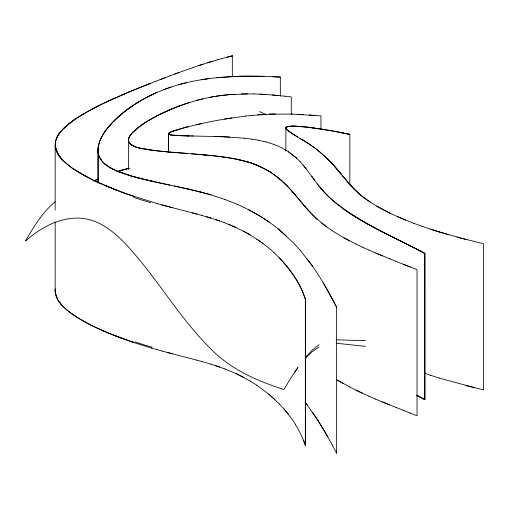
<?xml version="1.0" encoding="UTF-8"?>
<svg xmlns="http://www.w3.org/2000/svg" width="509" height="509" viewBox="0 0 509 509"><rect width="100%" height="100%" fill="white"/><g stroke="black" fill="none" stroke-linecap="round" stroke-linejoin="round"><path stroke-width="0.76" d="M97.925 150.95L98.25 146.681L99.389 142.234M61.78 130.489C51.759 139.078 54.291 154.469 64.478 161.728M57.88 299.871L55.411 293.858L55.169 289.653M128.44 169.465L128.567 139.033M55.424 288.921L55.169 291.842L56.817 297.867M55.226 143.57L55.576 141.381M97.976 182.184L97.944 148.838C98.504 144.066 100.095 139.428 102.602 135.324M128.427 139.568L128.898 137.933M98.25 146.681L98.714 144.48M128.459 141.101C128.185 137.678 130.457 134.802 132.652 132.455M128.656 138.486L130.1 135.585L132.066 133.097M285.905 127.6L285.829 151.09M99.331 142.227L101.342 137.653M56.187 139.186C60.259 129.7 69.084 123.35 77.349 117.694M286.637 129.458L285.803 128.071L286.204 127.193L288.851 126.366M129.082 137.354L129.75 136.189M100.241 139.956C104.86 129.68 112.864 121.486 121.301 114.239A177.902 102.71 0 0 1 133.053 105.471L142.889 99.465M102.551 135.318C107.469 127.231 114.073 120.264 121.346 114.258A177.857 102.684 0 0 1 133.091 105.49M59.967 132.652L57.18 137.004L55.551 141.381L55.169 145.765L55.144 210.071M297.918 367.498L290.773 378.104L283.933 389.519C258.998 381.527 234.14 370.966 214.83 352.769C186.116 325.805 165.527 291.816 140.796 261.441C124.26 241.622 104.402 217.559 76.089 218.081C56.944 218.539 39.492 228.662 25.45 241.018C33.734 226.887 42.349 212.285 55.201 201.78M294.361 372.633L297.918 367.587M104.052 132.983L105.668 130.622M130.546 134.98L131.01 134.363M305.037 357.91L312.208 350.109L319.098 344.739M107.463 128.262L111.516 123.541M305.037 358.711L312.208 351.668L319.098 347.023M61.735 130.476L66.106 126.181M132.607 132.442L140.586 125.723M132.041 133.091L139.638 126.417M168.893 133.186L168.562 133.784A1.279 0.738 0 0 0 168.619 134.064C173.264 136.31 179.073 135.127 184.042 135.795M133.231 131.793L133.905 131.131M63.778 128.319L74.244 119.8M113.749 121.18L118.667 116.536A177.317 102.373 0 0 1 136.259 103.41L139.542 101.412M168.975 133.11L168.511 133.784A1.203 0.694 0 0 0 168.67 134.052L169.847 134.656M134.656 130.489L135.4 129.82M136.132 129.127L145.746 122.23L152.846 118.063M168.931 133.091L169.293 132.868M68.562 124.024L74.199 119.78L87.656 111.471M169.026 133.014L169.421 132.785M286.3 127.097L286.179 127.186A2.221 1.285 0 0 0 285.803 127.702L285.797 128.198M140.541 125.704L141.566 125.029M141.521 125.01L145.771 122.236M142.533 124.311L144.632 122.917M77.304 117.674L84.068 113.532M145.727 122.217L157.962 115.301L174.88 107.673M136.253 103.41C155.9 90.876 178.417 83.451 201.329 79.741M80.607 115.594L99.16 105.382L124.61 93.841M169.656 132.588L170.012 132.435M174.078 130.749L170.534 132.149L168.619 133.479L168.823 134.23L170.324 134.802M142.851 99.446L146.312 97.594M169.809 132.505L170.184 132.346M152.808 118.037L157.994 115.327M87.637 111.458L103.238 103.41L115.874 97.575M91.385 109.429L99.198 105.401M146.274 97.569L153.33 94.076M155.366 116.676L160.659 113.971A184.99 106.801 0 0 1 171.921 108.843L183.768 104.345M170.146 132.321L170.553 132.162M170.33 132.232L170.954 131.971M286.586 126.926L292.72 126.117L306.297 127.053M149.773 95.781L156.899 92.434M107.367 101.431L128.987 91.989L155.13 81.561M286.204 127.193L287.56 126.595M170.922 131.952L184.277 127.689L201.259 123.636L196.722 124.667M93.713 180.988L98.453 178.926M120.207 95.686L129 92.002M93.771 180.988L97.944 179.213M128.968 91.976L137.799 88.401M137.767 88.375L142.189 86.645M142.157 86.619L150.868 83.222L146.516 84.895M174.848 107.647L180.79 105.408M155.099 81.535L160.138 79.627M165.069 77.731L160.125 79.614L169.93 75.886M172.373 131.379L173.48 130.966M169.898 75.86L179.492 72.335M174.702 74.059L193.624 67.334M177.806 106.502L189.723 102.373M163.981 89.539L171.221 86.988M174.046 130.724L176.05 130.088M193.598 67.309L207.787 62.715M174.676 130.508L188.177 126.703M183.749 104.326L196.309 100.458L209.326 97.442A116.879 67.481 0 0 1 228.56 94.712L247.546 93.891M198.3 65.725L203.015 64.185M212.571 61.258L207.774 62.702L217.407 59.839M116.994 171.622L129.795 168.161M117.032 171.616L127.6 168.555L117.611 171.45M217.381 59.814L232.339 55.818L227.256 57.091M178.551 84.717L186.046 82.782M184.264 127.676L186.173 127.174M196.309 100.458L202.837 98.816M287.782 126.525L288.285 126.423M224.876 119.061L215.441 120.735A355.931 205.496 0 0 0 201.252 123.623M231.951 117.916L224.87 119.049L245.325 116.103M209.078 78.571L201.316 79.709C227.428 75.58 253.997 75.497 280.338 77.088L280.332 96.176M288.838 126.334L290.098 126.238M289.131 126.296L292.72 126.13A51.428 29.694 0 0 1 298.866 126.372L300.475 126.512M245.319 116.071L251.675 115.416M251.669 115.384L269.7 114.175M216.91 77.667L240.674 76.255M234.923 94.273L228.573 94.738A116.822 67.449 0 0 0 209.326 97.442M257.834 114.856L263.834 114.461M336.175 339.757L363.178 340.686M290.792 126.194L291.918 126.156M275.458 113.971L269.7 114.143L292.37 114.08M241.241 93.961L253.826 93.923M240.674 76.223L264.54 76.375M336.175 343.219L364.304 346.235A105.013 60.628 -60 0 0 365.468 346.247M191.422 135.973L221.918 136.654L244.664 138.238M193.013 135.986L184.042 135.827M186.867 135.89L189.863 135.948M188.343 135.89L181.401 135.731M182.699 135.757L178.958 135.648M253.826 93.955L266.341 94.483L285.046 96.188M214.289 136.425L229.597 137.067M292.37 114.111L320.956 115.874L320.95 129.401M180.161 135.668L170.884 134.936M297.969 114.328L303.606 114.62M272.455 76.694L280.332 77.101M260.086 94.165L266.334 94.515M174.746 135.4L175.713 135.47M309.294 114.989L315.071 115.403M178.112 152.745L187.153 153.394M299.4 126.397L299.941 126.436M178.118 152.713L167.302 151.886M191.747 153.775L214.868 155.875L232.467 158.382M205.661 154.952L165.234 151.695L145.103 149.258M300.488 126.48L302.168 126.626M167.308 151.854L161.181 151.332M165.234 151.676L157.287 150.931M272.576 94.979L278.805 95.552M302.155 126.658L302.74 126.684M201.023 154.52L219.385 156.435M302.728 126.716L303.898 126.798M303.892 126.83L304.49 126.856M173.009 135.203L173.849 135.292M304.484 126.887L315.224 128.185M157.294 150.899L151.765 150.276M306.284 127.085L308.142 127.263M306.895 127.148L307.512 127.225M285.034 96.22L291.275 96.933L291.263 114.43M308.136 127.295L308.772 127.339M308.759 127.371L325.932 129.827A336.354 194.196 0 0 1 338.879 132.124L349.868 134.37L349.848 184.417M244.651 138.27L251.783 139.122M153.572 150.473L139.364 148.03M219.379 156.448L223.845 157.014M312.59 127.861L331.232 130.743L349.861 134.382L345.789 133.53M223.833 157.039L228.21 157.663M320.543 129L323.228 129.42M251.77 139.148L258.47 140.23M150.028 150.021C143.233 147.998 131.767 148.952 128.516 141.095M228.204 157.682L236.583 159.183L248.182 162.047A77.177 44.557 0 0 1 258.457 165.775L261.556 167.175M232.448 158.414L240.579 160.036M338.86 132.155L343.581 133.078M142.126 148.641L143.595 148.94M170.903 134.904L170.057 134.751M170.07 185.117L157.739 182.515M174.205 186.033L182.553 187.796M210.802 194.82C185.766 187.554 159.89 183.781 134.726 177.005M157.758 182.489L138.359 177.959L127.829 174.981M182.534 187.827L190.837 189.66M153.743 181.605L145.892 179.804M258.451 140.261L265.838 141.903M186.688 188.75L202.989 192.663M236.583 159.183L248.157 162.072A77.133 44.531 0 0 1 258.426 165.8L269.993 171.819L281.763 180.689M483.55 389.805L465.843 385.561M474.738 387.737L439.286 378.085M142.087 178.882L131.22 176.012L118.489 171.679M198.974 191.651L210.815 194.807M167.207 352.444L197.047 360.187M197.047 214.104L162.027 204.968L167.232 206.33M167.219 206.349L172.36 207.678M172.36 353.761L162.027 351.045M465.869 239.446L439.286 232.002M456.955 237.124L483.55 243.728L483.531 389.837M192.224 212.857L201.768 215.402M138.085 147.686L139.383 148.004M197.021 360.219L201.768 361.485M156.791 203.517L162.047 204.936M156.791 349.6L162.047 351.019M201.742 215.428L210.968 218.087L206.387 216.751M201.742 361.511L210.968 364.164M156.817 203.485L125.99 193.725L105.452 185.753M151.517 348.08L156.817 349.568M430.601 229.235L448.111 234.604M138.111 147.661L135.744 146.948M244.396 160.99L251.764 163.217L264.495 168.664M151.529 348.067C123.808 339.567 95.724 330.15 71.584 313.665M131.233 175.993L115.683 170.49M210.942 218.113L219.818 220.963M210.942 364.196L224.1 368.58M439.312 231.977L422.076 226.327M430.601 375.318L439.312 378.06M210.79 194.832L224.526 199.261M215.415 219.519L224.1 222.497M215.415 365.602L219.805 367.059M130.209 195.227L134.497 196.639M130.209 341.304L134.465 342.748M424.92 373.377L430.627 375.286M259.488 111.63L266.519 114.684M134.484 342.735L113.52 335.107M71.584 167.582C89.399 180.027 109.893 187.948 130.24 195.195M124.597 173.893C115.613 170.655 105.77 167.047 100.209 158.77M121.797 192.186L126.003 193.713M126.003 339.796L109.448 333.484L94.031 326.632M413.747 223.286L422.101 226.301M135.776 146.923L132.817 145.682M224.075 222.528L236.017 227.453M224.075 368.605L236.017 373.536M413.772 223.26C394.621 215.911 375.502 207.367 359.577 194.19M396.326 261.511L410.197 266.951M403.255 264.254L417.056 269.675L417.03 415.783L410.165 413.06M224.494 199.286L237.156 204.268M117.617 190.64L94.031 180.555M396.326 407.588L403.287 410.305M403.255 410.337L410.197 413.034M389.41 258.737L396.358 261.486M396.358 407.563L382.526 402.015M368.98 250.148L389.442 258.712M389.442 404.795L375.712 399.151M134.713 146.528L130.558 144.27L128.802 142.043M375.725 253.056L382.558 255.906M397.879 216.789L405.692 220.085M228.255 224.145L243.366 231.099L250.333 235.018M368.98 396.231L375.744 399.126M101.577 330.106L105.484 331.804M362.376 247.158L369.019 250.123M362.376 393.234L369.019 396.206M115.715 170.464L110.599 167.957L104.428 163.713M237.124 204.294C251.79 210.688 265.673 218.857 278.175 228.859M355.912 244.078L362.408 247.132M355.912 390.161L362.389 393.228L349.619 386.98M94.05 180.542C79.029 172.379 59.267 164.095 55.195 145.765C55.64 151.218 58.847 155.888 62.499 159.756M243.366 377.182L235.998 373.549L250.333 381.101M90.405 324.863L94.05 326.619M390.435 213.335L376.679 206.056M343.53 237.62L355.95 244.053M343.74 209.129C369.114 226.798 397.675 238.937 424.856 253.45L424.837 399.546L416.597 395.219L424.875 399.52L424.875 253.444C385.23 231.531 337.791 216.039 311.794 176.311M424.837 253.463C393.661 236.749 360.245 223.266 332.752 200.521A166.182 95.947 0 0 1 320.225 187.579M416.534 395.245L424.837 399.546M83.591 321.192L90.443 324.837M343.55 237.608L349.658 240.878M349.658 386.961L337.664 380.299L343.569 383.678M264.476 168.676L270.012 171.807M248.736 209.791L259.418 215.746L269.197 222.121M108.36 166.596L113.068 169.236M86.931 176.96L74.359 169.491M80.352 319.347L86.931 323.037M243.327 231.124C254.538 237.054 265.024 244.358 274.351 252.954M343.569 237.595L332.059 230.685M297.701 137.004L288.336 131.017M300.297 138.575L302.104 139.612M267.289 170.222L272.57 173.48M318.666 150.969A167.595 96.761 0 0 0 309.16 144.041L295.163 135.502M302.066 139.638L303.873 140.681M294.361 135.012L295.207 135.483M302.95 140.166L304.745 141.222M77.253 317.476L80.371 319.334M293.572 134.529L294.399 134.993M304.706 141.241L305.61 141.757M293.617 134.51L292.077 133.587M305.572 141.782L306.469 142.297A168.04 97.015 0 0 1 320.734 152.7L322.757 154.399M292.853 134.032L291.721 133.358M336.424 379.51L337.709 380.274M131.99 145.224L128.777 142.049L128.414 140.09M250.288 381.12L256.918 385.275M291.759 133.339L291.027 132.913M69.008 311.731L77.298 317.457M290.69 132.69L291.072 132.887M290.365 132.467L290.734 132.664M332.097 230.66L321.707 223.177M364.749 198.275L370.469 202.226M272.531 173.499L275.019 175.211M256.873 239.211L263.07 243.607M256.873 385.294L268.93 394.271M288.406 151.752L296.562 158.095L288.425 151.739L283.653 148.889A65.413 37.768 0 0 0 265.813 141.935M55.984 295.863C59.267 304.56 67.035 310.388 74.359 315.567M288.915 131.398L287.852 130.628M71.629 167.563L64.458 161.735M274.975 175.23L279.606 178.818M326.772 226.989L314.956 217.26M364.775 198.262C350.637 188.4 341.724 173.321 329.832 161.194M106.317 165.171C101.622 161.951 98.18 156.727 97.976 150.944M288.132 130.807L285.956 128.612M277.316 177.005L287.789 186.536M318.615 150.988L328.216 159.495M287.623 130.444L289.481 131.812A61.977 35.783 0 0 0 290.41 132.448M64.458 307.818L69.033 311.724M286.376 235.934L278.156 228.872L293.884 243.296L300.762 250.899M359.621 194.177L350.548 185.301L342.646 175.942M274.351 399.037L268.905 394.278L279.39 403.955M322.706 154.418L331.454 162.867L338.714 171.107M356.395 191.269L357.973 192.733M281.719 180.708C293.445 191.021 302.002 204.281 313.01 215.282M317.069 219.169L307.309 209.25M324.615 156.123L331.48 162.855M287.152 129.967L286.745 129.636M312.984 215.288L317.05 219.175M283.793 182.623L291.492 190.582L302.041 203.027M274.306 252.973C282.482 260.487 289.685 269.057 295.589 278.468A293.534 145.37 3.4 0 1 303.574 294.164L305.4 299.298L305.375 445.381L303.498 440.247M296.518 158.114L300.062 161.538M64.478 307.805L60.679 303.867L57.854 299.871M354.868 189.8L347.882 182.222M279.339 257.885L288.228 268.046L295.538 278.474M279.339 403.968L284.028 408.988M300.011 161.55L306.259 168.778M309.192 211.273L303.739 205.121M332.969 164.541L341.367 174.339L339.999 172.742M62.499 305.839L59.184 301.862M291.466 190.589L295.035 194.705M305.559 207.176L301.99 203.04M323.323 191.206L317.33 183.864M346.572 180.67L342.672 175.936M288.279 414.116L284.003 408.994L292.134 419.314L295.589 424.551M303.218 165.12L314.575 180.091M300.711 250.912L312.876 266.64M305.126 402.371L307.067 404.77M305.076 402.384L307.042 404.776M307.016 258.706C318.564 273.747 327.885 290.327 336.608 307.118L336.551 453.207M307.016 404.782L318.246 420.771L327.917 437.034M101.463 160.539L99.268 156.918M312.825 412.729L323.209 428.896L332.352 445.152M323.183 282.819L327.891 290.957M286.045 128.675L285.829 128.071M327.866 290.963L332.326 299.076M332.301 299.082L336.551 307.131M332.301 445.159L336.608 453.201M303.555 440.24L305.4 445.381M303.498 294.17L305.375 299.305M99.319 156.912L98.186 152.999L98.18 183.157M97.976 148.838L98.154 152.999M128.383 140.09L128.395 140.605M305.349 299.305L305.349 445.388M232.32 55.793L232.339 76.458M168.581 133.88L168.581 152.14M168.549 133.88L168.524 152.14M55.195 221.981L55.144 291.848M365.468 340.496A72.596 41.916 -60 0 1 363.184 340.667M295.665 278.461A293.578 145.396 3.4 0 1 303.599 294.164M295.43 424.57A293.534 145.281 3.4 0 1 303.428 440.253M150.804 202.773A336.067 185.321 1.5 0 1 133.695 197.39M152.242 347.297A336.067 183.577 1.7 0 1 135.248 342.01M160.679 113.984A184.952 106.782 0 0 1 171.959 108.869M292.726 126.13A51.186 29.554 0 0 1 298.859 126.404"/></g></svg>
